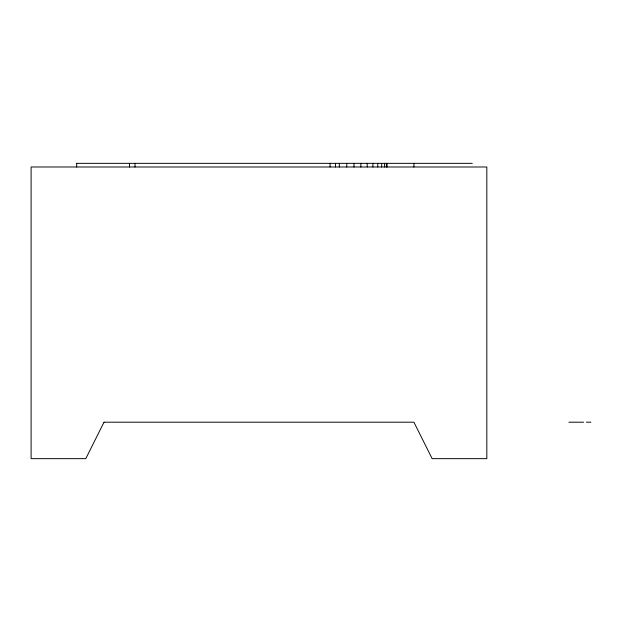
<?xml version="1.0" encoding="UTF-8"?>
<svg xmlns="http://www.w3.org/2000/svg" width="622" height="622" viewBox="0 0 622 622"><rect width="100%" height="100%" fill="white"/><g stroke="black" fill="none" stroke-linecap="round" stroke-linejoin="round"><path stroke-width="0.93" d="M76.389 163.345L472.253 163.345M568.881 422.198L583.607 422.198M586.398 422.198L590.9 422.198M413.918 163.345L413.918 166.991M387.055 163.345L387.055 166.991M386.386 163.345L386.386 166.991M384.575 163.345L384.575 166.991M381.675 163.345L381.675 166.991M377.756 163.345L377.756 166.991M372.897 163.345L372.897 166.991M367.229 163.345L367.229 166.991M360.884 163.345L360.884 166.991M354.004 163.345L354.004 166.991M346.765 163.345L346.765 166.991M339.332 163.345L339.332 166.991M335.53 163.345L335.53 166.991M330.064 163.345L330.064 166.991M135.005 163.345L135.005 166.991M129.539 163.345L129.539 166.991M76.677 163.345L76.677 166.991M104.014 422.198L85.789 458.655L31.1 458.655L31.1 166.991L486.832 166.991L486.832 458.655L432.142 458.655L413.918 422.198L104.014 422.198"/></g></svg>
